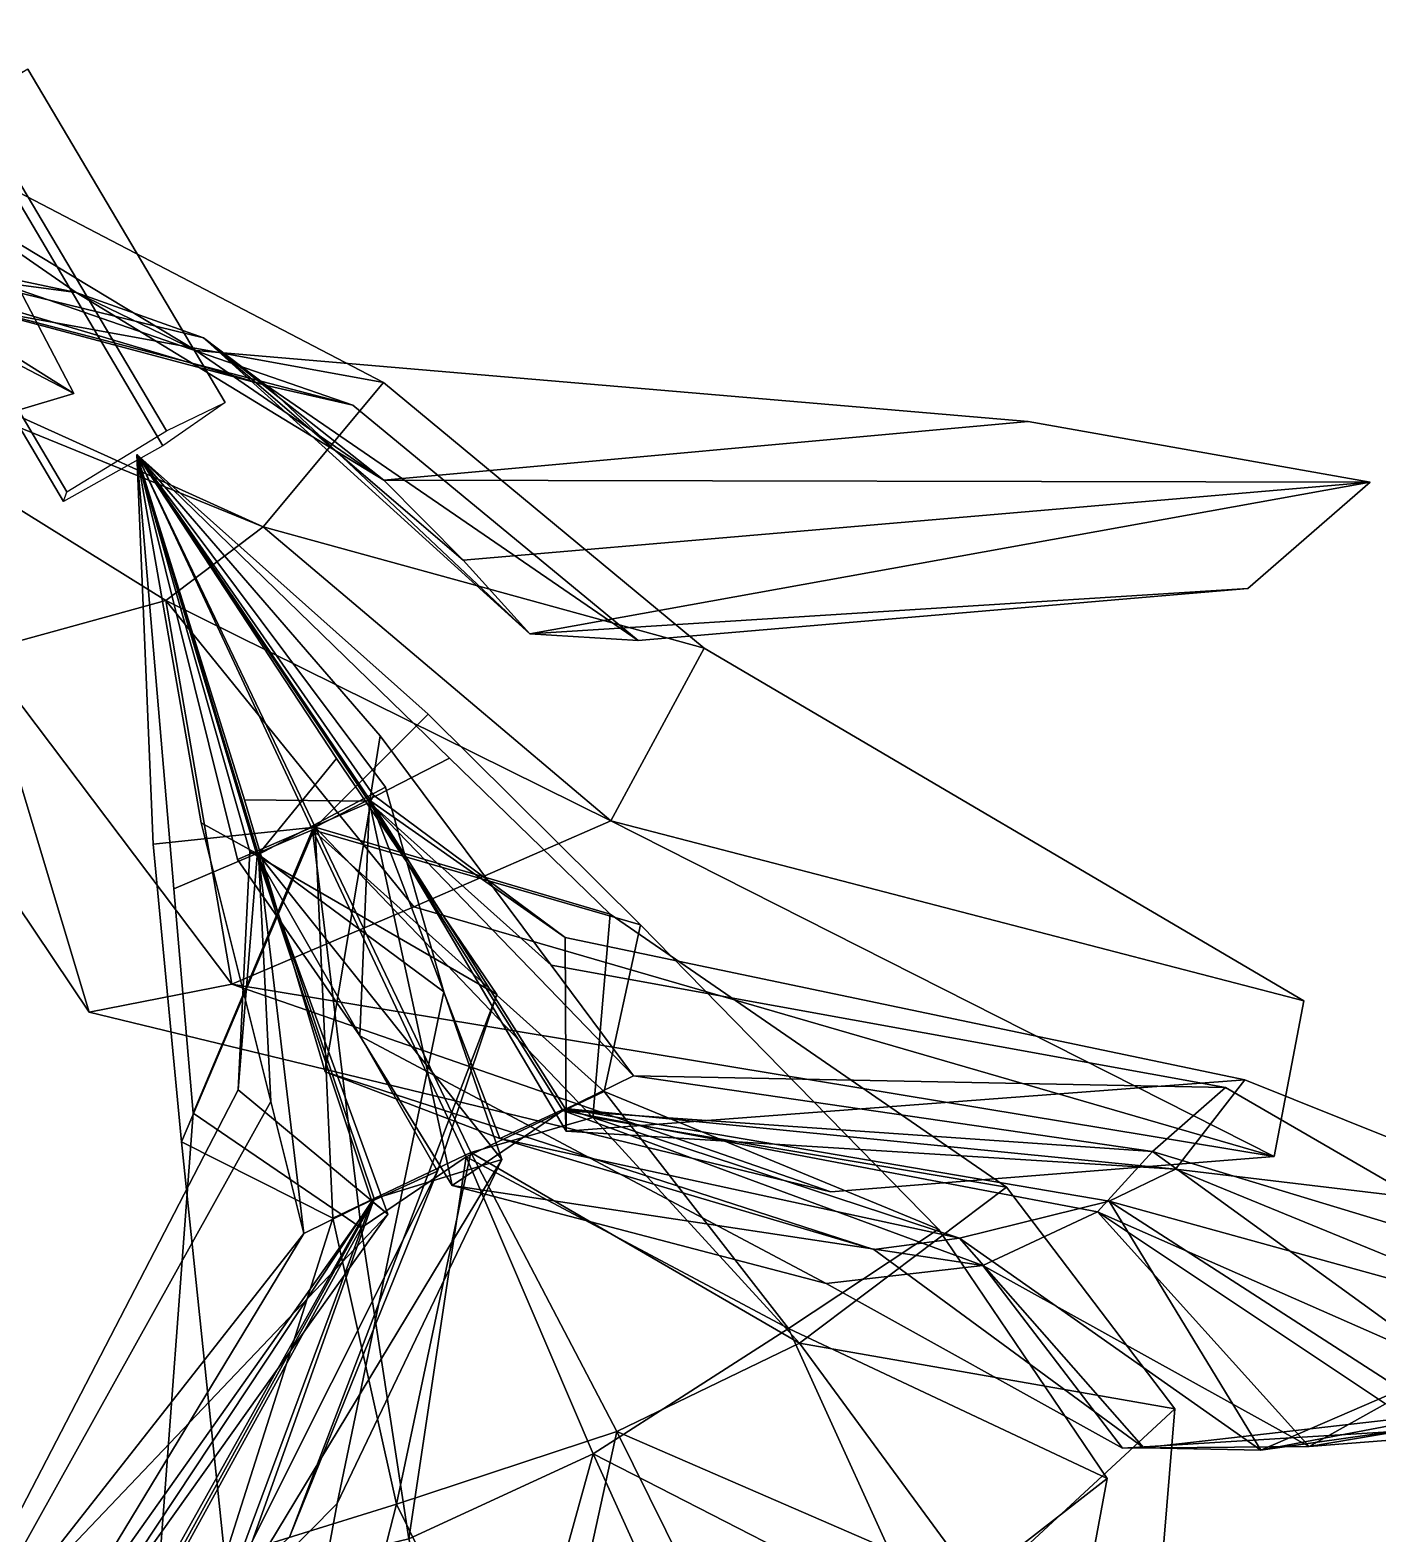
# Model space of a CAD drawing. Header units: metres. Extents: x -488 to 282, y -579 to 399.
# Drawn here: x 68.77 to 104.95, y -550.11 to -509.77 of the extents above; entities that cross this region are included whole.
import ezdxf

# ---------------------------------------------------------------- set-up
doc = ezdxf.new("R2010")
doc.units = ezdxf.units.M

msp = doc.modelspace()

# ---------------------------------------------------------------- linework, layer by layer
at = {"layer": 'coreopsi_1Pdcel', "color": 3}
for points in [[(68.7104, -510.8177, 60.7279), (74.01017, -519.7648, 60.1356), (72.334, -520.9221, 62.6416), (66.8851, -511.7123, 63.2372)], [(67.2216, -511.7366, 58.0136), (72.4295, -520.5223, 57.4232), (74.01017, -519.7648, 60.1356), (68.7104, -510.8177, 60.7279)], [(66.8851, -511.7123, 63.2372), (72.334, -520.9221, 62.6416), (69.6688, -522.4215, 61.4447), (64.2199, -513.2117, 62.04031)], [(64.4622, -513.2078, 58.82), (69.7619, -522.1548, 58.2277), (72.4295, -520.5223, 57.4232), (67.2216, -511.7366, 58.0136)], [(64.2199, -513.2117, 62.04031), (69.6688, -522.4215, 61.4447), (69.7619, -522.1548, 58.2277), (64.4622, -513.2078, 58.82)]]:
    msp.add_3dface(points, dxfattribs=at)
at = {"layer": 'coreopsi_1Petal1', "color": 3}
for points in [[(58.5405, -515.6364, 69.6394), (78.2586, -519.2291, 69.9502), (60.1154, -509.7715, 69.9691)], [(58.5405, -515.6364, 69.6394), (60.1154, -509.7715, 69.9691), (78.2586, -519.2291, 69.9502)], [(58.8985, -513.4327, 61.9475), (77.4327, -519.8334, 68.4268), (60.6295, -515.4564, 66.9326)], [(58.8985, -513.4327, 61.9475), (60.6295, -515.4564, 66.9326), (77.4327, -519.8334, 68.4268)], [(70.01102, -516.8153, 84.5947), (65.7155, -513.8466, 90.2142), (54.9616, -514.8039, 73.325)], [(70.01102, -516.8153, 84.5947), (54.9616, -514.8039, 73.325), (65.7155, -513.8466, 90.2142)], [(70.01102, -516.8153, 84.5947), (73.2181, -518.3672, 97.2403), (65.7155, -513.8466, 90.2142)], [(70.01102, -516.8153, 84.5947), (65.7155, -513.8466, 90.2142), (73.2181, -518.3672, 97.2403)], [(67.2025, -514.2829, 88.4136), (69.9509, -519.5209, 97.3831), (62.08172, -515.4124, 89.1356)], [(67.2025, -514.2829, 88.4136), (62.08172, -515.4124, 89.1356), (69.9509, -519.5209, 97.3831)], [(58.5618, -514.3999, 70.7775), (70.01102, -516.8153, 84.5947), (54.9616, -514.8039, 73.325)], [(58.5618, -514.3999, 70.7775), (54.9616, -514.8039, 73.325), (70.01102, -516.8153, 84.5947)], [(60.6295, -515.4564, 66.9326), (75.1162, -519.3019, 73.1566), (58.5618, -514.3999, 70.7775)], [(60.6295, -515.4564, 66.9326), (58.5618, -514.3999, 70.7775), (75.1162, -519.3019, 73.1566)], [(58.5618, -514.3999, 70.7775), (75.1162, -519.3019, 73.1566), (73.4256, -518.0295, 79.7685)], [(58.5618, -514.3999, 70.7775), (73.4256, -518.0295, 79.7685), (75.1162, -519.3019, 73.1566)], [(73.4256, -518.0295, 79.7685), (70.01102, -516.8153, 84.5947), (58.5618, -514.3999, 70.7775)], [(73.4256, -518.0295, 79.7685), (58.5618, -514.3999, 70.7775), (70.01102, -516.8153, 84.5947)], [(60.6295, -515.4564, 66.9326), (77.4327, -519.8334, 68.4268), (75.1162, -519.3019, 73.1566)], [(60.6295, -515.4564, 66.9326), (75.1162, -519.3019, 73.1566), (77.4327, -519.8334, 68.4268)], [(62.08172, -515.4124, 89.1356), (69.9509, -519.5209, 97.3831), (63.4246, -521.4728, 98.4928)], [(62.08172, -515.4124, 89.1356), (63.4246, -521.4728, 98.4928), (69.9509, -519.5209, 97.3831)], [(58.2933, -516.2796, 65.2646), (75.02952, -523.1012, 64.169), (58.5405, -515.6364, 69.6394)], [(58.2933, -516.2796, 65.2646), (58.5405, -515.6364, 69.6394), (75.02952, -523.1012, 64.169)], [(75.02952, -523.1012, 64.169), (78.2586, -519.2291, 69.9502), (58.5405, -515.6364, 69.6394)], [(75.02952, -523.1012, 64.169), (58.5405, -515.6364, 69.6394), (78.2586, -519.2291, 69.9502)], [(58.2933, -516.2796, 65.2646), (67.4404, -526.4414, 54.4569), (72.4189, -525.0772, 59.09891)], [(58.2933, -516.2796, 65.2646), (72.4189, -525.0772, 59.09891), (67.4404, -526.4414, 54.4569)], [(72.4189, -525.0772, 59.09891), (75.02952, -523.1012, 64.169), (58.2933, -516.2796, 65.2646)], [(72.4189, -525.0772, 59.09891), (58.2933, -516.2796, 65.2646), (75.02952, -523.1012, 64.169)], [(78.267, -521.8426, 92.1652), (73.2181, -518.3672, 97.2403), (70.01102, -516.8153, 84.5947)], [(78.267, -521.8426, 92.1652), (70.01102, -516.8153, 84.5947), (73.2181, -518.3672, 97.2403)], [(78.267, -521.8426, 92.1652), (70.01102, -516.8153, 84.5947), (73.4256, -518.0295, 79.7685)], [(78.267, -521.8426, 92.1652), (73.4256, -518.0295, 79.7685), (70.01102, -516.8153, 84.5947)], [(69.9509, -519.5209, 97.3831), (67.1812, -517.7838, 118.4895), (63.4246, -521.4728, 98.4928)], [(69.9509, -519.5209, 97.3831), (63.4246, -521.4728, 98.4928), (67.1812, -517.7838, 118.4895)], [(78.267, -521.8426, 92.1652), (95.5636, -520.2717, 103.6592), (73.2181, -518.3672, 97.2403)], [(78.267, -521.8426, 92.1652), (73.2181, -518.3672, 97.2403), (95.5636, -520.2717, 103.6592)], [(73.4256, -518.0295, 79.7685), (75.1162, -519.3019, 73.1566), (82.1844, -525.9658, 78.789)], [(73.4256, -518.0295, 79.7685), (82.1844, -525.9658, 78.789), (75.1162, -519.3019, 73.1566)], [(73.4256, -518.0295, 79.7685), (82.1844, -525.9658, 78.789), (80.398, -523.9922, 85.1567)], [(73.4256, -518.0295, 79.7685), (80.398, -523.9922, 85.1567), (82.1844, -525.9658, 78.789)], [(80.398, -523.9922, 85.1567), (78.267, -521.8426, 92.1652), (73.4256, -518.0295, 79.7685)], [(80.398, -523.9922, 85.1567), (73.4256, -518.0295, 79.7685), (78.267, -521.8426, 92.1652)], [(75.02952, -523.1012, 64.169), (86.8685, -526.3522, 68.8457), (78.2586, -519.2291, 69.9502)], [(75.02952, -523.1012, 64.169), (78.2586, -519.2291, 69.9502), (86.8685, -526.3522, 68.8457)], [(77.4327, -519.8334, 68.4268), (85.09442, -526.1482, 72.5333), (75.1162, -519.3019, 73.1566)], [(77.4327, -519.8334, 68.4268), (75.1162, -519.3019, 73.1566), (85.09442, -526.1482, 72.5333)], [(75.1162, -519.3019, 73.1566), (85.09442, -526.1482, 72.5333), (82.1844, -525.9658, 78.789)], [(75.1162, -519.3019, 73.1566), (82.1844, -525.9658, 78.789), (85.09442, -526.1482, 72.5333)], [(104.7428, -521.9009, 97.6746), (95.5636, -520.2717, 103.6592), (78.267, -521.8426, 92.1652)], [(104.7428, -521.9009, 97.6746), (78.267, -521.8426, 92.1652), (95.5636, -520.2717, 103.6592)], [(71.6376, -521.1598, 59.9853), (78.1686, -528.7007, 56.7349), (77.8835, -530.49, 60.8873)], [(71.6376, -521.1598, 59.9853), (77.8835, -530.49, 60.8873), (78.1686, -528.7007, 56.7349)], [(77.8835, -530.49, 60.8873), (74.3399, -532.0239, 63.3532), (71.6376, -521.1598, 59.9853)], [(77.8835, -530.49, 60.8873), (71.6376, -521.1598, 59.9853), (74.3399, -532.0239, 63.3532)], [(71.6376, -521.1598, 59.9853), (79.4548, -528.1245, 60.67), (76.3555, -531.2222, 61.8201)], [(71.6376, -521.1598, 59.9853), (76.3555, -531.2222, 61.8201), (79.4548, -528.1245, 60.67)], [(76.3555, -531.2222, 61.8201), (72.6272, -532.8045, 59.6784), (71.6376, -521.1598, 59.9853)], [(76.3555, -531.2222, 61.8201), (71.6376, -521.1598, 59.9853), (72.6272, -532.8045, 59.6784)], [(71.6376, -521.1598, 59.9853), (76.9988, -529.3156, 63.8356), (74.8641, -531.9206, 60.8056)], [(71.6376, -521.1598, 59.9853), (74.8641, -531.9206, 60.8056), (76.9988, -529.3156, 63.8356)], [(74.8641, -531.9206, 60.8056), (74.6668, -531.8083, 56.2297), (71.6376, -521.1598, 59.9853)], [(74.8641, -531.9206, 60.8056), (71.6376, -521.1598, 59.9853), (74.6668, -531.8083, 56.2297)], [(71.6376, -521.1598, 59.9853), (73.3615, -531.0334, 63.08773), (74.8996, -531.8876, 58.9129)], [(71.6376, -521.1598, 59.9853), (74.8996, -531.8876, 58.9129), (73.3615, -531.0334, 63.08773)], [(74.8996, -531.8876, 58.9129), (78.3141, -530.0814, 56.4493), (71.6376, -521.1598, 59.9853)], [(74.8996, -531.8876, 58.9129), (71.6376, -521.1598, 59.9853), (78.3141, -530.0814, 56.4493)], [(71.6376, -521.1598, 59.9853), (72.0753, -531.6097, 59.1526), (76.4276, -531.1554, 57.9801)], [(71.6376, -521.1598, 59.9853), (76.4276, -531.1554, 57.9801), (72.0753, -531.6097, 59.1526)], [(76.4276, -531.1554, 57.9801), (80.02689, -529.3007, 60.124), (71.6376, -521.1598, 59.9853)], [(76.4276, -531.1554, 57.9801), (71.6376, -521.1598, 59.9853), (80.02689, -529.3007, 60.124)], [(71.6376, -521.1598, 59.9853), (74.5312, -530.4186, 55.987), (77.9191, -530.457, 58.9945)], [(71.6376, -521.1598, 59.9853), (77.9191, -530.457, 58.9945), (74.5312, -530.4186, 55.987)], [(77.9191, -530.457, 58.9945), (77.9872, -530.2968, 63.5728), (71.6376, -521.1598, 59.9853)], [(77.9191, -530.457, 58.9945), (71.6376, -521.1598, 59.9853), (77.9872, -530.2968, 63.5728)], [(104.7428, -521.9009, 97.6746), (78.267, -521.8426, 92.1652), (80.398, -523.9922, 85.1567)], [(104.7428, -521.9009, 97.6746), (80.398, -523.9922, 85.1567), (78.267, -521.8426, 92.1652)], [(80.398, -523.9922, 85.1567), (82.1844, -525.9658, 78.789), (104.7428, -521.9009, 97.6746)], [(80.398, -523.9922, 85.1567), (104.7428, -521.9009, 97.6746), (82.1844, -525.9658, 78.789)], [(82.1844, -525.9658, 78.789), (101.4529, -524.7502, 86.1939), (104.7428, -521.9009, 97.6746)], [(82.1844, -525.9658, 78.789), (104.7428, -521.9009, 97.6746), (101.4529, -524.7502, 86.1939)], [(84.3573, -530.98, 62.8788), (75.02952, -523.1012, 64.169), (72.4189, -525.0772, 59.09891)], [(84.3573, -530.98, 62.8788), (72.4189, -525.0772, 59.09891), (75.02952, -523.1012, 64.169)], [(84.3573, -530.98, 62.8788), (86.8685, -526.3522, 68.8457), (75.02952, -523.1012, 64.169)], [(84.3573, -530.98, 62.8788), (75.02952, -523.1012, 64.169), (86.8685, -526.3522, 68.8457)], [(85.09442, -526.1482, 72.5333), (101.4529, -524.7502, 86.1939), (82.1844, -525.9658, 78.789)], [(85.09442, -526.1482, 72.5333), (82.1844, -525.9658, 78.789), (101.4529, -524.7502, 86.1939)], [(72.4189, -525.0772, 59.09891), (67.4404, -526.4414, 54.4569), (74.186, -535.3635, 53.466)], [(72.4189, -525.0772, 59.09891), (74.186, -535.3635, 53.466), (67.4404, -526.4414, 54.4569)], [(72.4189, -525.0772, 59.09891), (74.186, -535.3635, 53.466), (79.06959, -533.2922, 57.8813)], [(72.4189, -525.0772, 59.09891), (79.06959, -533.2922, 57.8813), (74.186, -535.3635, 53.466)], [(79.06959, -533.2922, 57.8813), (84.3573, -530.98, 62.8788), (72.4189, -525.0772, 59.09891)], [(79.06959, -533.2922, 57.8813), (72.4189, -525.0772, 59.09891), (84.3573, -530.98, 62.8788)], [(64.5161, -527.4208, 50.1546), (70.3584, -536.1177, 47.7727), (67.4404, -526.4414, 54.4569)], [(64.5161, -527.4208, 50.1546), (67.4404, -526.4414, 54.4569), (70.3584, -536.1177, 47.7727)], [(67.4404, -526.4414, 54.4569), (70.3584, -536.1177, 47.7727), (74.186, -535.3635, 53.466)], [(67.4404, -526.4414, 54.4569), (74.186, -535.3635, 53.466), (70.3584, -536.1177, 47.7727)], [(84.3573, -530.98, 62.8788), (102.9581, -535.8105, 54.8523), (86.8685, -526.3522, 68.8457)], [(84.3573, -530.98, 62.8788), (86.8685, -526.3522, 68.8457), (102.9581, -535.8105, 54.8523)], [(79.4548, -528.1245, 60.67), (85.1512, -533.7728, 60.8072), (76.3555, -531.2222, 61.8201)], [(79.4548, -528.1245, 60.67), (76.3555, -531.2222, 61.8201), (85.1512, -533.7728, 60.8072)], [(78.1686, -528.7007, 56.7349), (82.7602, -534.8517, 54.3997), (77.8835, -530.49, 60.8873)], [(78.1686, -528.7007, 56.7349), (77.8835, -530.49, 60.8873), (82.7602, -534.8517, 54.3997)], [(76.9988, -529.3156, 63.8356), (81.2993, -535.645, 66.2474), (74.8641, -531.9206, 60.8056)], [(76.9988, -529.3156, 63.8356), (74.8641, -531.9206, 60.8056), (81.2993, -535.645, 66.2474)], [(76.4276, -531.1554, 57.9801), (84.3416, -533.4885, 57.8089), (80.02689, -529.3007, 60.124)], [(76.4276, -531.1554, 57.9801), (80.02689, -529.3007, 60.124), (84.3416, -533.4885, 57.8089)], [(74.8996, -531.8876, 58.9129), (79.8758, -535.5684, 53.4547), (78.3141, -530.0814, 56.4493)], [(74.8996, -531.8876, 58.9129), (78.3141, -530.0814, 56.4493), (79.8758, -535.5684, 53.4547)], [(77.8835, -530.49, 60.8873), (77.6183, -536.7474, 66.2611), (74.3399, -532.0239, 63.3532)], [(77.8835, -530.49, 60.8873), (74.3399, -532.0239, 63.3532), (77.6183, -536.7474, 66.2611)], [(74.5312, -530.4186, 55.987), (76.6922, -537.7202, 53.4594), (77.9191, -530.457, 58.9945)], [(74.5312, -530.4186, 55.987), (77.9191, -530.457, 58.9945), (76.6922, -537.7202, 53.4594)], [(77.9191, -530.457, 58.9945), (76.6922, -537.7202, 53.4594), (81.376, -539.5017, 54.6747)], [(77.9191, -530.457, 58.9945), (81.376, -539.5017, 54.6747), (76.6922, -537.7202, 53.4594)], [(80.09785, -540.7683, 63.3506), (77.6183, -536.7474, 66.2611), (77.8835, -530.49, 60.8873)], [(80.09785, -540.7683, 63.3506), (77.8835, -530.49, 60.8873), (77.6183, -536.7474, 66.2611)], [(77.8835, -530.49, 60.8873), (84.9652, -537.8285, 57.9866), (83.07346, -538.7551, 61.5016)], [(77.8835, -530.49, 60.8873), (83.07346, -538.7551, 61.5016), (84.9652, -537.8285, 57.9866)], [(77.8835, -530.49, 60.8873), (82.7602, -534.8517, 54.3997), (84.9652, -537.8285, 57.9866)], [(77.8835, -530.49, 60.8873), (84.9652, -537.8285, 57.9866), (82.7602, -534.8517, 54.3997)], [(83.07346, -538.7551, 61.5016), (80.09785, -540.7683, 63.3506), (77.8835, -530.49, 60.8873)], [(83.07346, -538.7551, 61.5016), (77.8835, -530.49, 60.8873), (80.09785, -540.7683, 63.3506)], [(77.9191, -530.457, 58.9945), (83.1333, -534.116, 64.2412), (77.9872, -530.2968, 63.5728)], [(77.9191, -530.457, 58.9945), (77.9872, -530.2968, 63.5728), (83.1333, -534.116, 64.2412)], [(77.9191, -530.457, 58.9945), (81.376, -539.5017, 54.6747), (83.1338, -538.6992, 58.2884)], [(77.9191, -530.457, 58.9945), (83.1338, -538.6992, 58.2884), (81.376, -539.5017, 54.6747)], [(83.1338, -538.6992, 58.2884), (83.1607, -539.3073, 62.2828), (77.9191, -530.457, 58.9945)], [(83.1338, -538.6992, 58.2884), (77.9191, -530.457, 58.9945), (83.1607, -539.3073, 62.2828)], [(83.1607, -539.3073, 62.2828), (83.1333, -534.116, 64.2412), (77.9191, -530.457, 58.9945)], [(83.1607, -539.3073, 62.2828), (77.9191, -530.457, 58.9945), (83.1333, -534.116, 64.2412)], [(72.0753, -531.6097, 59.1526), (72.8403, -539.5923, 58.8996), (76.4276, -531.1554, 57.9801)], [(72.0753, -531.6097, 59.1526), (76.4276, -531.1554, 57.9801), (72.8403, -539.5923, 58.8996)], [(76.3555, -531.2222, 61.8201), (73.1525, -538.8273, 61.9068), (72.6272, -532.8045, 59.6784)], [(76.3555, -531.2222, 61.8201), (72.6272, -532.8045, 59.6784), (73.1525, -538.8273, 61.9068)], [(76.4276, -531.1554, 57.9801), (72.8403, -539.5923, 58.8996), (76.8996, -541.6389, 56.4661)], [(76.4276, -531.1554, 57.9801), (76.8996, -541.6389, 56.4661), (72.8403, -539.5923, 58.8996)], [(77.6607, -541.9028, 60.9049), (73.1525, -538.8273, 61.9068), (76.3555, -531.2222, 61.8201)], [(77.6607, -541.9028, 60.9049), (76.3555, -531.2222, 61.8201), (73.1525, -538.8273, 61.9068)], [(73.3615, -531.0334, 63.08773), (75.2313, -538.5134, 65.3071), (74.8996, -531.8876, 58.9129)], [(73.3615, -531.0334, 63.08773), (74.8996, -531.8876, 58.9129), (75.2313, -538.5134, 65.3071)], [(76.3555, -531.2222, 61.8201), (84.1815, -538.2441, 63.1853), (80.4793, -539.9982, 63.08531)], [(76.3555, -531.2222, 61.8201), (80.4793, -539.9982, 63.08531), (84.1815, -538.2441, 63.1853)], [(76.3555, -531.2222, 61.8201), (85.1512, -533.7728, 60.8072), (84.1815, -538.2441, 63.1853)], [(76.3555, -531.2222, 61.8201), (84.1815, -538.2441, 63.1853), (85.1512, -533.7728, 60.8072)], [(80.4793, -539.9982, 63.08531), (77.6607, -541.9028, 60.9049), (76.3555, -531.2222, 61.8201)], [(80.4793, -539.9982, 63.08531), (76.3555, -531.2222, 61.8201), (77.6607, -541.9028, 60.9049)], [(76.4276, -531.1554, 57.9801), (76.8996, -541.6389, 56.4661), (80.6018, -539.8848, 56.5662)], [(76.4276, -531.1554, 57.9801), (80.6018, -539.8848, 56.5662), (76.8996, -541.6389, 56.4661)], [(80.6018, -539.8848, 56.5662), (83.8748, -538.9387, 58.7384), (76.4276, -531.1554, 57.9801)], [(80.6018, -539.8848, 56.5662), (76.4276, -531.1554, 57.9801), (83.8748, -538.9387, 58.7384)], [(83.8748, -538.9387, 58.7384), (84.3416, -533.4885, 57.8089), (76.4276, -531.1554, 57.9801)], [(83.8748, -538.9387, 58.7384), (76.4276, -531.1554, 57.9801), (84.3416, -533.4885, 57.8089)], [(102.159, -539.9896, 44.6236), (84.3573, -530.98, 62.8788), (79.06959, -533.2922, 57.8813)], [(102.159, -539.9896, 44.6236), (79.06959, -533.2922, 57.8813), (84.3573, -530.98, 62.8788)], [(102.159, -539.9896, 44.6236), (102.9581, -535.8105, 54.8523), (84.3573, -530.98, 62.8788)], [(102.159, -539.9896, 44.6236), (84.3573, -530.98, 62.8788), (102.9581, -535.8105, 54.8523)], [(74.8641, -531.9206, 60.8056), (74.3608, -538.1999, 55.4745), (74.6668, -531.8083, 56.2297)], [(74.8641, -531.9206, 60.8056), (74.6668, -531.8083, 56.2297), (74.3608, -538.1999, 55.4745)], [(78.3748, -541.5342, 57.3605), (74.3608, -538.1999, 55.4745), (74.8641, -531.9206, 60.8056)], [(78.3748, -541.5342, 57.3605), (74.8641, -531.9206, 60.8056), (74.3608, -538.1999, 55.4745)], [(74.8641, -531.9206, 60.8056), (79.7051, -540.3812, 64.9767), (77.9473, -541.1838, 61.3631)], [(74.8641, -531.9206, 60.8056), (77.9473, -541.1838, 61.3631), (79.7051, -540.3812, 64.9767)], [(74.8641, -531.9206, 60.8056), (81.2993, -535.645, 66.2474), (79.7051, -540.3812, 64.9767)], [(74.8641, -531.9206, 60.8056), (79.7051, -540.3812, 64.9767), (81.2993, -535.645, 66.2474)], [(77.9473, -541.1838, 61.3631), (78.3748, -541.5342, 57.3605), (74.8641, -531.9206, 60.8056)], [(77.9473, -541.1838, 61.3631), (74.8641, -531.9206, 60.8056), (78.3748, -541.5342, 57.3605)], [(74.8996, -531.8876, 58.9129), (76.116, -542.0545, 61.6648), (78.00774, -541.1279, 58.1498)], [(74.8996, -531.8876, 58.9129), (78.00774, -541.1279, 58.1498), (76.116, -542.0545, 61.6648)], [(74.8996, -531.8876, 58.9129), (75.2313, -538.5134, 65.3071), (76.116, -542.0545, 61.6648)], [(74.8996, -531.8876, 58.9129), (76.116, -542.0545, 61.6648), (75.2313, -538.5134, 65.3071)], [(78.00774, -541.1279, 58.1498), (81.4377, -540.0732, 56.2927), (74.8996, -531.8876, 58.9129)], [(78.00774, -541.1279, 58.1498), (74.8996, -531.8876, 58.9129), (81.4377, -540.0732, 56.2927)], [(81.4377, -540.0732, 56.2927), (79.8758, -535.5684, 53.4547), (74.8996, -531.8876, 58.9129)], [(81.4377, -540.0732, 56.2927), (74.8996, -531.8876, 58.9129), (79.8758, -535.5684, 53.4547)], [(79.06959, -533.2922, 57.8813), (74.186, -535.3635, 53.466), (102.159, -539.9896, 44.6236)], [(79.06959, -533.2922, 57.8813), (102.159, -539.9896, 44.6236), (74.186, -535.3635, 53.466)], [(83.8748, -538.9387, 58.7384), (94.9774, -540.8071, 44.3268), (84.3416, -533.4885, 57.8089)], [(83.8748, -538.9387, 58.7384), (84.3416, -533.4885, 57.8089), (94.9774, -540.8071, 44.3268)], [(83.1607, -539.3073, 62.2828), (101.3748, -537.9348, 63.1865), (83.1333, -534.116, 64.2412)], [(83.1607, -539.3073, 62.2828), (83.1333, -534.116, 64.2412), (101.3748, -537.9348, 63.1865)], [(85.1512, -533.7728, 60.8072), (93.1518, -541.9397, 75.7829), (84.1815, -538.2441, 63.1853)], [(85.1512, -533.7728, 60.8072), (84.1815, -538.2441, 63.1853), (93.1518, -541.9397, 75.7829)], [(82.7602, -534.8517, 54.3997), (100.8544, -538.1416, 58.4931), (84.9652, -537.8285, 57.9866)], [(82.7602, -534.8517, 54.3997), (84.9652, -537.8285, 57.9866), (100.8544, -538.1416, 58.4931)], [(70.3584, -536.1177, 47.7727), (90.2667, -540.9326, 41.7194), (74.186, -535.3635, 53.466)], [(70.3584, -536.1177, 47.7727), (74.186, -535.3635, 53.466), (90.2667, -540.9326, 41.7194)], [(74.186, -535.3635, 53.466), (90.2667, -540.9326, 41.7194), (102.159, -539.9896, 44.6236)], [(74.186, -535.3635, 53.466), (102.159, -539.9896, 44.6236), (90.2667, -540.9326, 41.7194)], [(81.2993, -535.645, 66.2474), (75.7365, -550.2039, 76.8337), (79.7051, -540.3812, 64.9767)], [(81.2993, -535.645, 66.2474), (79.7051, -540.3812, 64.9767), (75.7365, -550.2039, 76.8337)], [(81.4377, -540.0732, 56.2927), (77.01583, -549.2942, 41.1311), (79.8758, -535.5684, 53.4547)], [(81.4377, -540.0732, 56.2927), (79.8758, -535.5684, 53.4547), (77.01583, -549.2942, 41.1311)], [(80.09785, -540.7683, 63.3506), (90.1345, -543.3923, 78.4116), (77.6183, -536.7474, 66.2611)], [(80.09785, -540.7683, 63.3506), (77.6183, -536.7474, 66.2611), (90.1345, -543.3923, 78.4116)], [(76.6922, -537.7202, 53.4594), (91.4138, -542.4825, 42.709), (81.376, -539.5017, 54.6747)], [(76.6922, -537.7202, 53.4594), (81.376, -539.5017, 54.6747), (91.4138, -542.4825, 42.709)], [(84.9652, -537.8285, 57.9866), (98.9001, -539.8564, 62.563), (83.07346, -538.7551, 61.5016)], [(84.9652, -537.8285, 57.9866), (83.07346, -538.7551, 61.5016), (98.9001, -539.8564, 62.563)], [(99.5119, -540.3275, 56.8791), (101.3748, -537.9348, 63.1865), (83.1607, -539.3073, 62.2828)], [(99.5119, -540.3275, 56.8791), (83.1607, -539.3073, 62.2828), (101.3748, -537.9348, 63.1865)], [(84.9652, -537.8285, 57.9866), (100.8544, -538.1416, 58.4931), (98.9001, -539.8564, 62.563)], [(84.9652, -537.8285, 57.9866), (98.9001, -539.8564, 62.563), (100.8544, -538.1416, 58.4931)], [(100.8544, -538.1416, 58.4931), (109.2205, -542.982, 60.1272), (98.9001, -539.8564, 62.563)], [(100.8544, -538.1416, 58.4931), (98.9001, -539.8564, 62.563), (109.2205, -542.982, 60.1272)], [(99.5119, -540.3275, 56.8791), (110.6742, -541.658, 61.03882), (101.3748, -537.9348, 63.1865)], [(99.5119, -540.3275, 56.8791), (101.3748, -537.9348, 63.1865), (110.6742, -541.658, 61.03882)], [(78.3748, -541.5342, 57.3605), (65.7755, -554.7517, 56.3562), (74.3608, -538.1999, 55.4745)], [(78.3748, -541.5342, 57.3605), (74.3608, -538.1999, 55.4745), (65.7755, -554.7517, 56.3562)], [(75.2313, -538.5134, 65.3071), (66.2959, -554.5449, 61.04955), (76.116, -542.0545, 61.6648)], [(75.2313, -538.5134, 65.3071), (76.116, -542.0545, 61.6648), (66.2959, -554.5449, 61.04955)], [(84.1815, -538.2441, 63.1853), (89.1253, -544.6007, 75.6107), (80.4793, -539.9982, 63.08531)], [(84.1815, -538.2441, 63.1853), (80.4793, -539.9982, 63.08531), (89.1253, -544.6007, 75.6107)], [(84.1815, -538.2441, 63.1853), (93.1518, -541.9397, 75.7829), (89.1253, -544.6007, 75.6107)], [(84.1815, -538.2441, 63.1853), (89.1253, -544.6007, 75.6107), (93.1518, -541.9397, 75.7829)], [(77.6607, -541.9028, 60.9049), (72.1729, -551.8794, 75.2158), (73.1525, -538.8273, 61.9068)], [(77.6607, -541.9028, 60.9049), (73.1525, -538.8273, 61.9068), (72.1729, -551.8794, 75.2158)], [(83.07346, -538.7551, 61.5016), (94.3435, -542.913, 72.8408), (80.09785, -540.7683, 63.3506)], [(83.07346, -538.7551, 61.5016), (80.09785, -540.7683, 63.3506), (94.3435, -542.913, 72.8408)], [(80.6018, -539.8848, 56.5662), (89.4231, -544.9968, 43.5687), (83.8748, -538.9387, 58.7384)], [(80.6018, -539.8848, 56.5662), (83.8748, -538.9387, 58.7384), (89.4231, -544.9968, 43.5687)], [(81.376, -539.5017, 54.6747), (93.7164, -542.1808, 46.9434), (83.1338, -538.6992, 58.2884)], [(81.376, -539.5017, 54.6747), (83.1338, -538.6992, 58.2884), (93.7164, -542.1808, 46.9434)], [(83.07346, -538.7551, 61.5016), (98.9001, -539.8564, 62.563), (97.4164, -541.4752, 68.5038)], [(83.07346, -538.7551, 61.5016), (97.4164, -541.4752, 68.5038), (98.9001, -539.8564, 62.563)], [(97.4164, -541.4752, 68.5038), (94.3435, -542.913, 72.8408), (83.07346, -538.7551, 61.5016)], [(97.4164, -541.4752, 68.5038), (83.07346, -538.7551, 61.5016), (94.3435, -542.913, 72.8408)], [(83.1338, -538.6992, 58.2884), (93.7164, -542.1808, 46.9434), (97.7314, -541.1834, 51.7393)], [(83.1338, -538.6992, 58.2884), (97.7314, -541.1834, 51.7393), (93.7164, -542.1808, 46.9434)], [(83.1338, -538.6992, 58.2884), (99.5119, -540.3275, 56.8791), (83.1607, -539.3073, 62.2828)], [(83.1338, -538.6992, 58.2884), (83.1607, -539.3073, 62.2828), (99.5119, -540.3275, 56.8791)], [(97.7314, -541.1834, 51.7393), (99.5119, -540.3275, 56.8791), (83.1338, -538.6992, 58.2884)], [(97.7314, -541.1834, 51.7393), (83.1338, -538.6992, 58.2884), (99.5119, -540.3275, 56.8791)], [(89.4231, -544.9968, 43.5687), (94.9774, -540.8071, 44.3268), (83.8748, -538.9387, 58.7384)], [(89.4231, -544.9968, 43.5687), (83.8748, -538.9387, 58.7384), (94.9774, -540.8071, 44.3268)], [(72.8403, -539.5923, 58.8996), (73.9986, -550.7468, 43.7597), (76.8996, -541.6389, 56.4661)], [(72.8403, -539.5923, 58.8996), (76.8996, -541.6389, 56.4661), (73.9986, -550.7468, 43.7597)], [(81.376, -539.5017, 54.6747), (91.4138, -542.4825, 42.709), (93.7164, -542.1808, 46.9434)], [(81.376, -539.5017, 54.6747), (93.7164, -542.1808, 46.9434), (91.4138, -542.4825, 42.709)], [(78.00774, -541.1279, 58.1498), (74.01688, -552.3261, 46.6801), (81.4377, -540.0732, 56.2927)], [(78.00774, -541.1279, 58.1498), (81.4377, -540.0732, 56.2927), (74.01688, -552.3261, 46.6801)], [(74.01688, -552.3261, 46.6801), (77.01583, -549.2942, 41.1311), (81.4377, -540.0732, 56.2927)], [(74.01688, -552.3261, 46.6801), (81.4377, -540.0732, 56.2927), (77.01583, -549.2942, 41.1311)], [(76.8996, -541.6389, 56.4661), (78.6085, -549.3167, 43.9215), (80.6018, -539.8848, 56.5662)], [(76.8996, -541.6389, 56.4661), (80.6018, -539.8848, 56.5662), (78.6085, -549.3167, 43.9215)], [(80.4793, -539.9982, 63.08531), (78.9373, -550.2424, 75.9522), (77.6607, -541.9028, 60.9049)], [(80.4793, -539.9982, 63.08531), (77.6607, -541.9028, 60.9049), (78.9373, -550.2424, 75.9522)], [(80.6018, -539.8848, 56.5662), (78.6085, -549.3167, 43.9215), (84.5212, -547.369, 42.754)], [(80.6018, -539.8848, 56.5662), (84.5212, -547.369, 42.754), (78.6085, -549.3167, 43.9215)], [(83.8822, -547.9609, 76.7662), (78.9373, -550.2424, 75.9522), (80.4793, -539.9982, 63.08531)], [(83.8822, -547.9609, 76.7662), (80.4793, -539.9982, 63.08531), (78.9373, -550.2424, 75.9522)], [(80.4793, -539.9982, 63.08531), (89.1253, -544.6007, 75.6107), (83.8822, -547.9609, 76.7662)], [(80.4793, -539.9982, 63.08531), (83.8822, -547.9609, 76.7662), (89.1253, -544.6007, 75.6107)], [(84.5212, -547.369, 42.754), (89.4231, -544.9968, 43.5687), (80.6018, -539.8848, 56.5662)], [(84.5212, -547.369, 42.754), (80.6018, -539.8848, 56.5662), (89.4231, -544.9968, 43.5687)], [(97.4164, -541.4752, 68.5038), (98.9001, -539.8564, 62.563), (106.8884, -545.6394, 65.3377)], [(97.4164, -541.4752, 68.5038), (106.8884, -545.6394, 65.3377), (98.9001, -539.8564, 62.563)], [(98.9001, -539.8564, 62.563), (109.2205, -542.982, 60.1272), (106.8884, -545.6394, 65.3377)], [(98.9001, -539.8564, 62.563), (106.8884, -545.6394, 65.3377), (109.2205, -542.982, 60.1272)], [(79.7051, -540.3812, 64.9767), (74.01744, -551.7366, 72.5888), (77.9473, -541.1838, 61.3631)], [(79.7051, -540.3812, 64.9767), (77.9473, -541.1838, 61.3631), (74.01744, -551.7366, 72.5888)], [(79.7051, -540.3812, 64.9767), (75.7365, -550.2039, 76.8337), (74.01744, -551.7366, 72.5888)], [(79.7051, -540.3812, 64.9767), (74.01744, -551.7366, 72.5888), (75.7365, -550.2039, 76.8337)], [(109.6264, -544.4712, 54.4283), (99.5119, -540.3275, 56.8791), (97.7314, -541.1834, 51.7393)], [(109.6264, -544.4712, 54.4283), (97.7314, -541.1834, 51.7393), (99.5119, -540.3275, 56.8791)], [(109.6264, -544.4712, 54.4283), (110.6742, -541.658, 61.03882), (99.5119, -540.3275, 56.8791)], [(109.6264, -544.4712, 54.4283), (99.5119, -540.3275, 56.8791), (110.6742, -541.658, 61.03882)], [(94.3435, -542.913, 72.8408), (90.1345, -543.3923, 78.4116), (80.09785, -540.7683, 63.3506)], [(94.3435, -542.913, 72.8408), (80.09785, -540.7683, 63.3506), (90.1345, -543.3923, 78.4116)], [(89.4231, -544.9968, 43.5687), (99.4969, -546.7548, 37.3159), (94.9774, -540.8071, 44.3268)], [(89.4231, -544.9968, 43.5687), (94.9774, -540.8071, 44.3268), (99.4969, -546.7548, 37.3159)], [(76.116, -542.0545, 61.6648), (68.8337, -554.061, 56.9692), (78.00774, -541.1279, 58.1498)], [(76.116, -542.0545, 61.6648), (78.00774, -541.1279, 58.1498), (68.8337, -554.061, 56.9692)], [(78.00774, -541.1279, 58.1498), (68.8337, -554.061, 56.9692), (70.9869, -553.8548, 51.01641)], [(78.00774, -541.1279, 58.1498), (70.9869, -553.8548, 51.01641), (68.8337, -554.061, 56.9692)], [(77.9473, -541.1838, 61.3631), (68.8484, -554.9117, 62.6419), (78.3748, -541.5342, 57.3605)], [(77.9473, -541.1838, 61.3631), (78.3748, -541.5342, 57.3605), (68.8484, -554.9117, 62.6419)], [(70.672, -554.1465, 67.7809), (68.8484, -554.9117, 62.6419), (77.9473, -541.1838, 61.3631)], [(70.672, -554.1465, 67.7809), (77.9473, -541.1838, 61.3631), (68.8484, -554.9117, 62.6419)], [(77.9473, -541.1838, 61.3631), (74.01744, -551.7366, 72.5888), (70.672, -554.1465, 67.7809)], [(77.9473, -541.1838, 61.3631), (70.672, -554.1465, 67.7809), (74.01744, -551.7366, 72.5888)], [(70.9869, -553.8548, 51.01641), (74.01688, -552.3261, 46.6801), (78.00774, -541.1279, 58.1498)], [(70.9869, -553.8548, 51.01641), (78.00774, -541.1279, 58.1498), (74.01688, -552.3261, 46.6801)], [(97.7314, -541.1834, 51.7393), (93.7164, -542.1808, 46.9434), (101.807, -547.8691, 44.2711)], [(97.7314, -541.1834, 51.7393), (101.807, -547.8691, 44.2711), (93.7164, -542.1808, 46.9434)], [(97.7314, -541.1834, 51.7393), (101.807, -547.8691, 44.2711), (105.5702, -546.2371, 49.04863)], [(97.7314, -541.1834, 51.7393), (105.5702, -546.2371, 49.04863), (101.807, -547.8691, 44.2711)], [(105.5702, -546.2371, 49.04863), (109.6264, -544.4712, 54.4283), (97.7314, -541.1834, 51.7393)], [(105.5702, -546.2371, 49.04863), (97.7314, -541.1834, 51.7393), (109.6264, -544.4712, 54.4283)], [(68.8484, -554.9117, 62.6419), (65.7755, -554.7517, 56.3562), (78.3748, -541.5342, 57.3605)], [(68.8484, -554.9117, 62.6419), (78.3748, -541.5342, 57.3605), (65.7755, -554.7517, 56.3562)], [(76.8996, -541.6389, 56.4661), (73.9986, -550.7468, 43.7597), (78.6085, -549.3167, 43.9215)], [(76.8996, -541.6389, 56.4661), (78.6085, -549.3167, 43.9215), (73.9986, -550.7468, 43.7597)], [(103.1003, -547.7639, 77.8674), (94.3435, -542.913, 72.8408), (97.4164, -541.4752, 68.5038)], [(103.1003, -547.7639, 77.8674), (97.4164, -541.4752, 68.5038), (94.3435, -542.913, 72.8408)], [(97.4164, -541.4752, 68.5038), (106.8884, -545.6394, 65.3377), (105.152, -546.6244, 71.3096)], [(97.4164, -541.4752, 68.5038), (105.152, -546.6244, 71.3096), (106.8884, -545.6394, 65.3377)], [(105.152, -546.6244, 71.3096), (103.1003, -547.7639, 77.8674), (97.4164, -541.4752, 68.5038)], [(105.152, -546.6244, 71.3096), (97.4164, -541.4752, 68.5038), (103.1003, -547.7639, 77.8674)], [(76.116, -542.0545, 61.6648), (66.2959, -554.5449, 61.04955), (68.8337, -554.061, 56.9692)], [(76.116, -542.0545, 61.6648), (68.8337, -554.061, 56.9692), (66.2959, -554.5449, 61.04955)], [(78.9373, -550.2424, 75.9522), (72.1729, -551.8794, 75.2158), (77.6607, -541.9028, 60.9049)], [(78.9373, -550.2424, 75.9522), (77.6607, -541.9028, 60.9049), (72.1729, -551.8794, 75.2158)], [(93.1518, -541.9397, 75.7829), (97.6839, -548.6307, 81.331), (89.1253, -544.6007, 75.6107)], [(93.1518, -541.9397, 75.7829), (89.1253, -544.6007, 75.6107), (97.6839, -548.6307, 81.331)], [(91.4138, -542.4825, 42.709), (98.6666, -547.8037, 38.8137), (93.7164, -542.1808, 46.9434)], [(91.4138, -542.4825, 42.709), (93.7164, -542.1808, 46.9434), (98.6666, -547.8037, 38.8137)], [(93.7164, -542.1808, 46.9434), (98.6666, -547.8037, 38.8137), (101.807, -547.8691, 44.2711)], [(93.7164, -542.1808, 46.9434), (101.807, -547.8691, 44.2711), (98.6666, -547.8037, 38.8137)], [(94.3435, -542.913, 72.8408), (98.08803, -547.8118, 83.1195), (90.1345, -543.3923, 78.4116)], [(94.3435, -542.913, 72.8408), (90.1345, -543.3923, 78.4116), (98.08803, -547.8118, 83.1195)], [(103.1003, -547.7639, 77.8674), (98.08803, -547.8118, 83.1195), (94.3435, -542.913, 72.8408)], [(103.1003, -547.7639, 77.8674), (94.3435, -542.913, 72.8408), (98.08803, -547.8118, 83.1195)], [(101.807, -547.8691, 44.2711), (117.3944, -545.6623, 33.8753), (127.6092, -542.9711, 37.6027)], [(101.807, -547.8691, 44.2711), (127.6092, -542.9711, 37.6027), (117.3944, -545.6623, 33.8753)], [(105.5702, -546.2371, 49.04863), (101.807, -547.8691, 44.2711), (127.6092, -542.9711, 37.6027)], [(105.5702, -546.2371, 49.04863), (127.6092, -542.9711, 37.6027), (101.807, -547.8691, 44.2711)], [(126.7435, -543.7729, 83.6816), (118.5377, -546.5638, 88.8806), (103.1003, -547.7639, 77.8674)], [(126.7435, -543.7729, 83.6816), (103.1003, -547.7639, 77.8674), (118.5377, -546.5638, 88.8806)], [(126.7435, -543.7729, 83.6816), (103.1003, -547.7639, 77.8674), (105.152, -546.6244, 71.3096)], [(126.7435, -543.7729, 83.6816), (105.152, -546.6244, 71.3096), (103.1003, -547.7639, 77.8674)], [(83.8822, -547.9609, 76.7662), (89.1253, -544.6007, 75.6107), (92.7161, -552.491, 81.06998)], [(83.8822, -547.9609, 76.7662), (92.7161, -552.491, 81.06998), (89.1253, -544.6007, 75.6107)], [(89.1253, -544.6007, 75.6107), (97.6839, -548.6307, 81.331), (92.7161, -552.491, 81.06998)], [(89.1253, -544.6007, 75.6107), (92.7161, -552.491, 81.06998), (97.6839, -548.6307, 81.331)], [(94.2677, -551.5944, 35.9216), (89.4231, -544.9968, 43.5687), (84.5212, -547.369, 42.754)], [(94.2677, -551.5944, 35.9216), (84.5212, -547.369, 42.754), (89.4231, -544.9968, 43.5687)], [(94.2677, -551.5944, 35.9216), (99.4969, -546.7548, 37.3159), (89.4231, -544.9968, 43.5687)], [(94.2677, -551.5944, 35.9216), (89.4231, -544.9968, 43.5687), (99.4969, -546.7548, 37.3159)], [(98.6666, -547.8037, 38.8137), (117.3944, -545.6623, 33.8753), (101.807, -547.8691, 44.2711)], [(98.6666, -547.8037, 38.8137), (101.807, -547.8691, 44.2711), (117.3944, -545.6623, 33.8753)], [(103.1003, -547.7639, 77.8674), (118.5377, -546.5638, 88.8806), (98.08803, -547.8118, 83.1195)], [(103.1003, -547.7639, 77.8674), (98.08803, -547.8118, 83.1195), (118.5377, -546.5638, 88.8806)], [(94.2677, -551.5944, 35.9216), (98.79, -555.3212, 17.8467), (99.4969, -546.7548, 37.3159)], [(94.2677, -551.5944, 35.9216), (99.4969, -546.7548, 37.3159), (98.79, -555.3212, 17.8467)], [(84.5212, -547.369, 42.754), (78.6085, -549.3167, 43.9215), (82.407, -557.0147, 38.3298)], [(84.5212, -547.369, 42.754), (82.407, -557.0147, 38.3298), (78.6085, -549.3167, 43.9215)], [(84.5212, -547.369, 42.754), (82.407, -557.0147, 38.3298), (88.02884, -554.4507, 37.1174)], [(84.5212, -547.369, 42.754), (88.02884, -554.4507, 37.1174), (82.407, -557.0147, 38.3298)], [(88.02884, -554.4507, 37.1174), (94.2677, -551.5944, 35.9216), (84.5212, -547.369, 42.754)], [(88.02884, -554.4507, 37.1174), (84.5212, -547.369, 42.754), (94.2677, -551.5944, 35.9216)], [(81.02759, -558.2745, 83.4751), (78.9373, -550.2424, 75.9522), (83.8822, -547.9609, 76.7662)], [(81.02759, -558.2745, 83.4751), (83.8822, -547.9609, 76.7662), (78.9373, -550.2424, 75.9522)], [(87.1803, -555.2366, 82.2809), (81.02759, -558.2745, 83.4751), (83.8822, -547.9609, 76.7662)], [(87.1803, -555.2366, 82.2809), (83.8822, -547.9609, 76.7662), (81.02759, -558.2745, 83.4751)], [(83.8822, -547.9609, 76.7662), (92.7161, -552.491, 81.06998), (87.1803, -555.2366, 82.2809)], [(83.8822, -547.9609, 76.7662), (87.1803, -555.2366, 82.2809), (92.7161, -552.491, 81.06998)], [(97.6839, -548.6307, 81.331), (96.2663, -556.2326, 99.2168), (92.7161, -552.491, 81.06998)], [(97.6839, -548.6307, 81.331), (92.7161, -552.491, 81.06998), (96.2663, -556.2326, 99.2168)], [(73.9986, -550.7468, 43.7597), (76.2721, -558.4131, 38.08977), (78.6085, -549.3167, 43.9215)], [(73.9986, -550.7468, 43.7597), (78.6085, -549.3167, 43.9215), (76.2721, -558.4131, 38.08977)], [(74.01688, -552.3261, 46.6801), (75.3707, -558.1827, 36.3101), (77.01583, -549.2942, 41.1311)], [(74.01688, -552.3261, 46.6801), (77.01583, -549.2942, 41.1311), (75.3707, -558.1827, 36.3101)], [(78.6085, -549.3167, 43.9215), (76.2721, -558.4131, 38.08977), (82.407, -557.0147, 38.3298)], [(78.6085, -549.3167, 43.9215), (82.407, -557.0147, 38.3298), (76.2721, -558.4131, 38.08977)]]:
    msp.add_3dface(points, dxfattribs=at)

doc.saveas('drawing.dxf')
